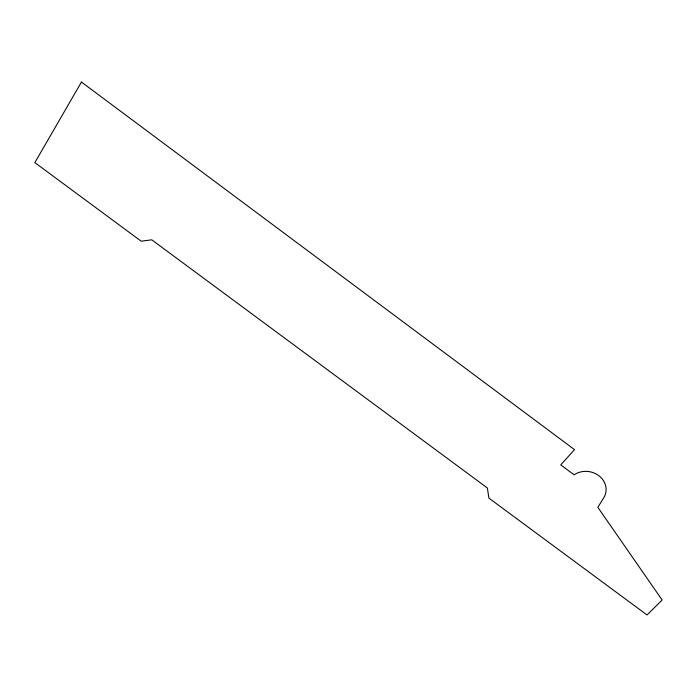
<?xml version="1.0" encoding="UTF-8"?>
<svg xmlns="http://www.w3.org/2000/svg" width="697" height="697" viewBox="0 0 697 697"><rect width="100%" height="100%" fill="white"/><g stroke="black" fill="none" stroke-linecap="round" stroke-linejoin="round"><path stroke-width="1.05" d="M81.453 82.046L34.85 162.61L141.186 241.188L151.763 239.82L487.369 487.987L488.885 498.102L647.025 614.954L662.15 600.021L597.826 507.311L603.663 497.972A19.847 17.625 7.3 0 0 599.106 475.894A19.847 17.625 7.3 0 0 574.067 474.796L560.745 464.882L574.511 449.635L81.453 82.046"/></g></svg>
